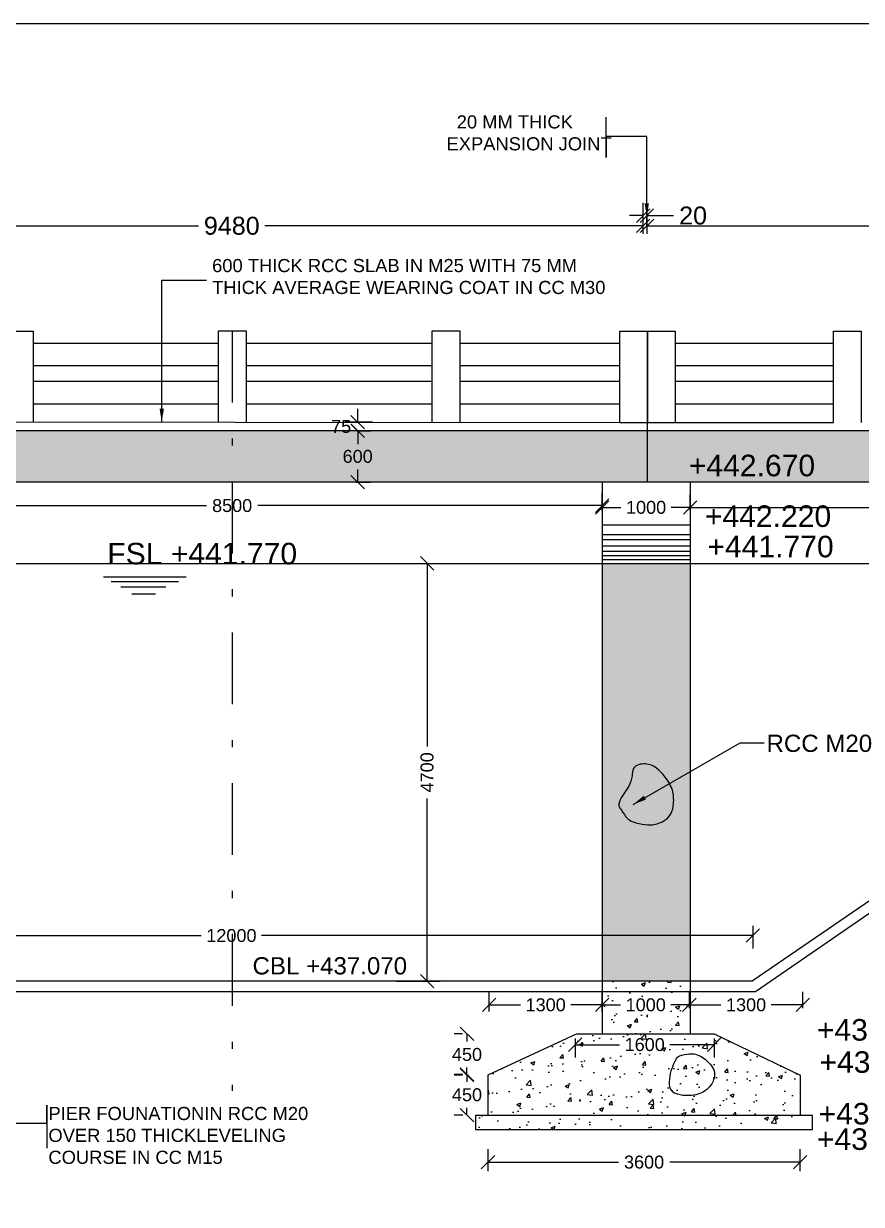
# Model space of a CAD drawing. Header units: inches. Extents: x 214 to 450, y 289 to 479.
# Drawn here: x 248.35 to 260.02, y 340.27 to 356.72 of the extents above; entities that cross this region are included whole.
import ezdxf

# ---------------------------------------------------------------- set-up
doc = ezdxf.new("R2010")
doc.units = ezdxf.units.IN
doc.header["$MEASUREMENT"] = 0
doc.linetypes.add('DASHDOT', pattern=[1, 0.5, -0.25, 0, -0.25])
for name, color, linetype in [('DIMENSION', 255, 'Continuous'), ('DRAWING', 2, 'Continuous'), ('HATCH', 7, 'Continuous'), ('TEXT', 255, 'Continuous')]:
    doc.layers.add(name, color=color, linetype=linetype)
doc.styles.get("Standard").update_dxf_attribs({"font": 'arial.ttf'})
doc.dimstyles.get("Standard").update_dxf_attribs({"dimtxt": 0.18, "dimasz": 0.1875, "dimexe": 0.18, "dimexo": 0.0625, "dimgap": 0.09, "dimtad": 0, "dimtih": 1, "dimtoh": 1, "dimdec": 4, "dimzin": 0, "dimdsep": 46, "dimtxsty": 'Standard', "dimcen": 0.09, "dimadec": 0, "dimazin": 0, "dimtfac": 1, "dimtdec": 4, "dimtofl": 0, "dimtmove": 0, "dimatfit": 3, "dimfxl": 1, "dimtolj": 1, "dimtzin": 0, "dimarcsym": 0})
pattern_1 = [(50, (0, 0), (0.57380815, -0.0502017), [0.06, -0.66]), (355, (0, 0), (-0.1110011, 0.6017537), [0.048, -0.528]), (100.4514, (0.0478, -0.0042), (0.4628075, 0.5515516), [0.05099215, -0.5609137]), (46.1842, (0, 0.16), (0.8537928, -0.1324152), [0.09, -0.99]), (96.6356, (0.07115, 0.149), (0.7477302, 0.7792943), [0.0764882, -0.8413704]), (351.1842, (0, 0.16), (0.7477296, 0.7792949), [0.072, -0.792]), (21, (0.08, 0.12), (0.47752564, -0.3220951), [0.06, -0.66]), (326, (0.08, 0.12), (0.1946523, 0.58012), [0.048, -0.528]), (71.4514, (0.1198, 0.09316), (0.6721781, 0.2580244), [0.05099215, -0.5609137]), (37.5, (0, 0), (0.00972788, 0.26631508), [0, -0.5216, 0, -0.536, 0, -0.53]), (7.5, (0, 0), (0.21045563, 0.31552937), [0, -0.3056, 0, -0.5096, 0, -0.202]), (327.5, (-0.1784, 0), (0.42705795, -0.0180439), [0, -0.2, 0, -0.624, 0, -0.828]), (317.5, (-0.2584, 0), (0.46654894, 0.080084), [0, -0.26, 0, -0.4144, 0, -0.588])]

# ---------------------------------------------------------------- blocks, each defined once
blk = doc.blocks.new('_Oblique')
at = {"color": 0, "linetype": 'ByBlock', "lineweight": -2}
blk.add_line((-0.5, -0.5), (0.5, 0.5), dxfattribs=at)
blk = doc.blocks.new('*D73')
at = {"layer": 'Defpoints', "color": 0, "ltscale": 0.02, "transparency": 16777216}
for p in [(259.172, 340.862), (254.823, 340.674), (259.172, 340.674)]:
    blk.add_point(p, dxfattribs=at)
at = {"layer": 'DIMENSION', "color": 0, "lineweight": -2, "ltscale": 0.02, "transparency": 16777216}
for p, q in [((254.823, 340.736), (254.823, 341.042)), ((259.172, 340.736), (259.172, 341.042)), ((254.823, 340.862), (256.639, 340.862)), ((259.172, 340.862), (257.356, 340.862))]:
    blk.add_line(p, q, dxfattribs=at)
at = {"layer": 'DIMENSION', "color": 0, "lineweight": -2, "ltscale": 0.02, "transparency": 16777216, "xscale": 0.1875, "yscale": 0.1875, "zscale": 0.1875, "rotation": 180}
blk.add_blockref('_Oblique', (254.823, 340.862), dxfattribs=at)
at = {"layer": 'DIMENSION', "color": 0, "lineweight": -2, "ltscale": 0.02, "transparency": 16777216, "xscale": 0.1875, "yscale": 0.1875, "zscale": 0.1875}
blk.add_blockref('_Oblique', (259.172, 340.862), dxfattribs=at)
at = {"layer": 'DIMENSION', "color": 0, "ltscale": 0.02, "transparency": 16777216, "insert": (256.997, 340.862), "char_height": 0.18, "attachment_point": 5}
blk.add_mtext('\\A1;3600', dxfattribs=at)
blk = doc.blocks.new('*D75')
at = {"layer": 'Defpoints', "color": 0, "ltscale": 0.02, "transparency": 16777216}
for p in [(256.038, 342.648), (257.974, 342.648), (257.974, 342.498)]:
    blk.add_point(p, dxfattribs=at)
at = {"layer": 'DIMENSION', "color": 0, "lineweight": -2, "ltscale": 0.02, "transparency": 16777216}
for p, q in [((256.038, 342.585), (256.038, 342.318)), ((256.038, 342.498), (256.656, 342.498)), ((257.974, 342.498), (257.356, 342.498)), ((257.974, 342.585), (257.974, 342.318))]:
    blk.add_line(p, q, dxfattribs=at)
at = {"layer": 'DIMENSION', "color": 0, "lineweight": -2, "ltscale": 0.02, "transparency": 16777216, "xscale": 0.1875, "yscale": 0.1875, "zscale": 0.1875, "rotation": 180}
blk.add_blockref('_Oblique', (256.038, 342.498), dxfattribs=at)
at = {"layer": 'DIMENSION', "color": 0, "lineweight": -2, "ltscale": 0.02, "transparency": 16777216, "xscale": 0.1875, "yscale": 0.1875, "zscale": 0.1875}
blk.add_blockref('_Oblique', (257.974, 342.498), dxfattribs=at)
at = {"layer": 'DIMENSION', "color": 0, "ltscale": 0.02, "transparency": 16777216, "insert": (257.006, 342.498), "char_height": 0.18, "attachment_point": 5}
blk.add_mtext('\\A1;1600', dxfattribs=at)
blk = doc.blocks.new('*D81')
at = {"layer": 'Defpoints', "color": 0, "ltscale": 0.02, "transparency": 16777216}
for p in [(243.985, 344.217), (258.512, 344.217), (258.512, 344.017)]:
    blk.add_point(p, dxfattribs=at)
at = {"layer": 'DIMENSION', "color": 0, "lineweight": -2, "ltscale": 0.02, "transparency": 16777216}
for p, q in [((243.985, 344.155), (243.985, 343.837)), ((258.512, 344.155), (258.512, 343.837)), ((243.985, 344.017), (250.828, 344.017)), ((258.512, 344.017), (251.668, 344.017))]:
    blk.add_line(p, q, dxfattribs=at)
at = {"layer": 'DIMENSION', "color": 0, "lineweight": -2, "ltscale": 0.02, "transparency": 16777216, "xscale": 0.1875, "yscale": 0.1875, "zscale": 0.1875, "rotation": 180}
blk.add_blockref('_Oblique', (243.985, 344.017), dxfattribs=at)
at = {"layer": 'DIMENSION', "color": 0, "lineweight": -2, "ltscale": 0.02, "transparency": 16777216, "xscale": 0.1875, "yscale": 0.1875, "zscale": 0.1875}
blk.add_blockref('_Oblique', (258.512, 344.017), dxfattribs=at)
at = {"layer": 'DIMENSION', "color": 0, "ltscale": 0.02, "transparency": 16777216, "insert": (251.248, 344.017), "char_height": 0.18, "attachment_point": 5}
blk.add_mtext('\\A1;12000', dxfattribs=at)
blk = doc.blocks.new('*D82')
at = {"layer": 'Defpoints', "color": 0, "ltscale": 0.02, "transparency": 16777216}
for p in [(253.487, 349.2), (253.487, 343.381), (253.974, 343.381)]:
    blk.add_point(p, dxfattribs=at)
at = {"layer": 'DIMENSION', "color": 0, "lineweight": -2, "ltscale": 0.02, "transparency": 16777216}
for p, q in [((253.55, 349.2), (254.154, 349.2)), ((253.974, 349.2), (253.974, 346.652)), ((253.974, 343.381), (253.974, 345.928)), ((253.55, 343.381), (254.154, 343.381))]:
    blk.add_line(p, q, dxfattribs=at)
at = {"layer": 'DIMENSION', "color": 0, "lineweight": -2, "ltscale": 0.02, "transparency": 16777216, "xscale": 0.1875, "yscale": 0.1875, "zscale": 0.1875}
for p, rotation in [((253.974, 349.2), 90), ((253.974, 343.381), 270)]:
    blk.add_blockref('_Oblique', p, dxfattribs=dict(at, rotation=rotation))
at = {"layer": 'DIMENSION', "color": 0, "ltscale": 0.02, "transparency": 16777216, "insert": (253.974, 346.29), "char_height": 0.18, "attachment_point": 5, "rotation": 90}
blk.add_mtext('\\A1;4700', dxfattribs=at)
blk = doc.blocks.new('*D83')
at = {"layer": 'Defpoints', "color": 0, "ltscale": 0.02, "transparency": 16777216}
for p in [(259.208, 343.052), (257.628, 342.942), (259.208, 342.942)]:
    blk.add_point(p, dxfattribs=at)
at = {"layer": 'DIMENSION', "color": 0, "lineweight": -2, "ltscale": 0.02, "transparency": 16777216}
for p, q in [((257.628, 343.005), (257.628, 343.232)), ((259.208, 343.005), (259.208, 343.232)), ((257.628, 343.052), (258.068, 343.052)), ((259.208, 343.052), (258.768, 343.052))]:
    blk.add_line(p, q, dxfattribs=at)
at = {"layer": 'DIMENSION', "color": 0, "lineweight": -2, "ltscale": 0.02, "transparency": 16777216, "xscale": 0.1875, "yscale": 0.1875, "zscale": 0.1875, "rotation": 180}
blk.add_blockref('_Oblique', (257.628, 343.052), dxfattribs=at)
at = {"layer": 'DIMENSION', "color": 0, "lineweight": -2, "ltscale": 0.02, "transparency": 16777216, "xscale": 0.1875, "yscale": 0.1875, "zscale": 0.1875}
blk.add_blockref('_Oblique', (259.208, 343.052), dxfattribs=at)
at = {"layer": 'DIMENSION', "color": 0, "ltscale": 0.02, "transparency": 16777216, "insert": (258.418, 343.052), "char_height": 0.18, "attachment_point": 5}
blk.add_mtext('\\A1;1300', dxfattribs=at)
blk = doc.blocks.new('*D84')
at = {"layer": 'Defpoints', "color": 0, "ltscale": 0.02, "transparency": 16777216}
for p in [(256.413, 343.052), (256.413, 342.949), (257.628, 342.949)]:
    blk.add_point(p, dxfattribs=at)
at = {"layer": 'DIMENSION', "color": 0, "lineweight": -2, "ltscale": 0.02, "transparency": 16777216}
for p, q in [((256.413, 343.011), (256.413, 343.232)), ((257.628, 343.011), (257.628, 343.232)), ((256.413, 343.052), (256.67, 343.052)), ((257.628, 343.052), (257.37, 343.052))]:
    blk.add_line(p, q, dxfattribs=at)
at = {"layer": 'DIMENSION', "color": 0, "lineweight": -2, "ltscale": 0.02, "transparency": 16777216, "xscale": 0.1875, "yscale": 0.1875, "zscale": 0.1875, "rotation": 180}
blk.add_blockref('_Oblique', (256.413, 343.052), dxfattribs=at)
at = {"layer": 'DIMENSION', "color": 0, "lineweight": -2, "ltscale": 0.02, "transparency": 16777216, "xscale": 0.1875, "yscale": 0.1875, "zscale": 0.1875}
blk.add_blockref('_Oblique', (257.628, 343.052), dxfattribs=at)
at = {"layer": 'DIMENSION', "color": 0, "ltscale": 0.02, "transparency": 16777216, "insert": (257.02, 343.052), "char_height": 0.18, "attachment_point": 5}
blk.add_mtext('\\A1;1000', dxfattribs=at)
blk = doc.blocks.new('*D85')
at = {"layer": 'Defpoints', "color": 0, "ltscale": 0.02, "transparency": 16777216}
for p in [(254.838, 343.052), (254.838, 342.897), (256.413, 342.897)]:
    blk.add_point(p, dxfattribs=at)
at = {"layer": 'DIMENSION', "color": 0, "lineweight": -2, "ltscale": 0.02, "transparency": 16777216}
for p, q in [((254.838, 342.959), (254.838, 343.232)), ((256.413, 342.959), (256.413, 343.232)), ((254.838, 343.052), (255.276, 343.052)), ((256.413, 343.052), (255.976, 343.052))]:
    blk.add_line(p, q, dxfattribs=at)
at = {"layer": 'DIMENSION', "color": 0, "lineweight": -2, "ltscale": 0.02, "transparency": 16777216, "xscale": 0.1875, "yscale": 0.1875, "zscale": 0.1875, "rotation": 180}
blk.add_blockref('_Oblique', (254.838, 343.052), dxfattribs=at)
at = {"layer": 'DIMENSION', "color": 0, "lineweight": -2, "ltscale": 0.02, "transparency": 16777216, "xscale": 0.1875, "yscale": 0.1875, "zscale": 0.1875}
blk.add_blockref('_Oblique', (256.413, 343.052), dxfattribs=at)
at = {"layer": 'DIMENSION', "color": 0, "ltscale": 0.02, "transparency": 16777216, "insert": (255.626, 343.052), "char_height": 0.18, "attachment_point": 5}
blk.add_mtext('\\A1;1300', dxfattribs=at)
blk = doc.blocks.new('*D92')
at = {"layer": 'Defpoints', "color": 0, "ltscale": 0.02, "transparency": 16777216}
for p in [(257.638, 350.336), (267.919, 350.168), (267.919, 349.979)]:
    blk.add_point(p, dxfattribs=at)
at = {"layer": 'DIMENSION', "color": 0, "lineweight": -2, "ltscale": 0.02, "transparency": 16777216}
for p, q in [((257.638, 350.273), (257.638, 349.799)), ((267.919, 350.105), (267.919, 349.799)), ((257.638, 349.979), (262.315, 349.979)), ((267.919, 349.979), (263.241, 349.979))]:
    blk.add_line(p, q, dxfattribs=at)
at = {"layer": 'DIMENSION', "color": 0, "lineweight": -2, "ltscale": 0.02, "transparency": 16777216, "xscale": 0.1875, "yscale": 0.1875, "zscale": 0.1875, "rotation": 180}
blk.add_blockref('_Oblique', (257.638, 349.979), dxfattribs=at)
at = {"layer": 'DIMENSION', "color": 0, "lineweight": -2, "ltscale": 0.02, "transparency": 16777216, "xscale": 0.1875, "yscale": 0.1875, "zscale": 0.1875}
blk.add_blockref('_Oblique', (267.919, 349.979), dxfattribs=at)
at = {"layer": 'DIMENSION', "color": 0, "ltscale": 0.02, "transparency": 16777216, "insert": (262.778, 349.979), "char_height": 0.25, "attachment_point": 5}
blk.add_mtext('\\A1;8500', dxfattribs=at)
blk = doc.blocks.new('*D93')
at = {"layer": 'Defpoints', "color": 0, "ltscale": 0.02, "transparency": 16777216}
for p in [(256.413, 349.979), (256.413, 349.876), (257.638, 349.876)]:
    blk.add_point(p, dxfattribs=at)
at = {"layer": 'DIMENSION', "color": 0, "lineweight": -2, "ltscale": 0.02, "transparency": 16777216}
for p, q in [((256.413, 349.938), (256.413, 350.159)), ((257.638, 349.938), (257.638, 350.159)), ((256.413, 349.979), (256.675, 349.979)), ((257.638, 349.979), (257.375, 349.979))]:
    blk.add_line(p, q, dxfattribs=at)
at = {"layer": 'DIMENSION', "color": 0, "lineweight": -2, "ltscale": 0.02, "transparency": 16777216, "xscale": 0.1875, "yscale": 0.1875, "zscale": 0.1875, "rotation": 180}
blk.add_blockref('_Oblique', (256.413, 349.979), dxfattribs=at)
at = {"layer": 'DIMENSION', "color": 0, "lineweight": -2, "ltscale": 0.02, "transparency": 16777216, "xscale": 0.1875, "yscale": 0.1875, "zscale": 0.1875}
blk.add_blockref('_Oblique', (257.638, 349.979), dxfattribs=at)
at = {"layer": 'DIMENSION', "color": 0, "ltscale": 0.02, "transparency": 16777216, "insert": (257.025, 349.979), "char_height": 0.18, "attachment_point": 5}
blk.add_mtext('\\A1;1000', dxfattribs=at)
blk = doc.blocks.new('*D109')
at = {"layer": 'Defpoints', "color": 0, "ltscale": 0.02, "transparency": 16777216}
for p in [(257.038, 353.901), (257.038, 353.727), (268.498, 353.727)]:
    blk.add_point(p, dxfattribs=at)
at = {"layer": 'DIMENSION', "color": 0, "lineweight": -2, "ltscale": 0.02, "transparency": 16777216}
for p, q in [((257.038, 353.79), (257.038, 354.081)), ((268.498, 353.79), (268.498, 354.081)), ((257.038, 353.901), (262.305, 353.901)), ((268.498, 353.901), (263.231, 353.901))]:
    blk.add_line(p, q, dxfattribs=at)
at = {"layer": 'DIMENSION', "color": 0, "lineweight": -2, "ltscale": 0.02, "transparency": 16777216, "xscale": 0.1875, "yscale": 0.1875, "zscale": 0.1875, "rotation": 180}
blk.add_blockref('_Oblique', (257.038, 353.901), dxfattribs=at)
at = {"layer": 'DIMENSION', "color": 0, "lineweight": -2, "ltscale": 0.02, "transparency": 16777216, "xscale": 0.1875, "yscale": 0.1875, "zscale": 0.1875}
blk.add_blockref('_Oblique', (268.498, 353.901), dxfattribs=at)
at = {"layer": 'DIMENSION', "color": 0, "ltscale": 0.02, "transparency": 16777216, "insert": (262.768, 353.901), "char_height": 0.25, "attachment_point": 5}
blk.add_mtext('\\A1;9480', dxfattribs=at)
blk = doc.blocks.new('*D110')
at = {"layer": 'Defpoints', "color": 0, "ltscale": 0.02, "transparency": 16777216}
for p in [(256.983, 354.042), (256.983, 353.84), (257.034, 353.84)]:
    blk.add_point(p, dxfattribs=at)
at = {"layer": 'DIMENSION', "color": 0, "lineweight": -2, "ltscale": 0.02, "transparency": 16777216}
for p, q in [((256.983, 353.903), (256.983, 354.222)), ((257.034, 353.903), (257.034, 354.222)), ((256.983, 354.042), (256.795, 354.042)), ((257.034, 354.042), (257.409, 354.042))]:
    blk.add_line(p, q, dxfattribs=at)
at = {"layer": 'DIMENSION', "color": 0, "lineweight": -2, "ltscale": 0.02, "transparency": 16777216, "xscale": 0.1875, "yscale": 0.1875, "zscale": 0.1875}
blk.add_blockref('_Oblique', (256.983, 354.042), dxfattribs=at)
at = {"layer": 'DIMENSION', "color": 0, "lineweight": -2, "ltscale": 0.02, "transparency": 16777216, "xscale": 0.1875, "yscale": 0.1875, "zscale": 0.1875, "rotation": 180}
blk.add_blockref('_Oblique', (257.034, 354.042), dxfattribs=at)
at = {"layer": 'DIMENSION', "color": 0, "ltscale": 0.02, "transparency": 16777216, "insert": (257.68, 354.042), "char_height": 0.25, "attachment_point": 5}
blk.add_mtext('\\A1;20', dxfattribs=at)
blk = doc.blocks.new('*D111')
at = {"layer": 'Defpoints', "color": 0, "ltscale": 0.02, "transparency": 16777216}
for p in [(245.523, 353.9), (245.523, 353.726), (256.983, 353.726)]:
    blk.add_point(p, dxfattribs=at)
at = {"layer": 'DIMENSION', "color": 0, "lineweight": -2, "ltscale": 0.02, "transparency": 16777216}
for p, q in [((245.523, 353.789), (245.523, 354.08)), ((256.983, 353.789), (256.983, 354.08)), ((245.523, 353.9), (250.79, 353.9)), ((256.983, 353.9), (251.715, 353.9))]:
    blk.add_line(p, q, dxfattribs=at)
at = {"layer": 'DIMENSION', "color": 0, "lineweight": -2, "ltscale": 0.02, "transparency": 16777216, "xscale": 0.1875, "yscale": 0.1875, "zscale": 0.1875, "rotation": 180}
blk.add_blockref('_Oblique', (245.523, 353.9), dxfattribs=at)
at = {"layer": 'DIMENSION', "color": 0, "lineweight": -2, "ltscale": 0.02, "transparency": 16777216, "xscale": 0.1875, "yscale": 0.1875, "zscale": 0.1875}
blk.add_blockref('_Oblique', (256.983, 353.9), dxfattribs=at)
at = {"layer": 'DIMENSION', "color": 0, "ltscale": 0.02, "transparency": 16777216, "insert": (251.253, 353.9), "char_height": 0.25, "attachment_point": 5}
blk.add_mtext('\\A1;9480', dxfattribs=at)
blk = doc.blocks.new('*D121')
at = {"layer": 'Defpoints', "color": 0, "ltscale": 0.02, "transparency": 16777216}
for p in [(246.103, 350.003), (256.413, 350.004), (256.413, 350.004)]:
    blk.add_point(p, dxfattribs=at)
at = {"layer": 'DIMENSION', "color": 0, "lineweight": -2, "ltscale": 0.02, "transparency": 16777216}
for p, q in [((246.103, 350.065), (246.103, 350.184)), ((256.413, 350.066), (256.413, 350.184)), ((246.103, 350.004), (250.9, 350.004)), ((256.413, 350.004), (251.617, 350.004))]:
    blk.add_line(p, q, dxfattribs=at)
at = {"layer": 'DIMENSION', "color": 0, "lineweight": -2, "ltscale": 0.02, "transparency": 16777216, "xscale": 0.1875, "yscale": 0.1875, "zscale": 0.1875, "rotation": 180}
blk.add_blockref('_Oblique', (246.103, 350.004), dxfattribs=at)
at = {"layer": 'DIMENSION', "color": 0, "lineweight": -2, "ltscale": 0.02, "transparency": 16777216, "xscale": 0.1875, "yscale": 0.1875, "zscale": 0.1875}
blk.add_blockref('_Oblique', (256.413, 350.004), dxfattribs=at)
at = {"layer": 'DIMENSION', "color": 0, "ltscale": 0.02, "transparency": 16777216, "insert": (251.258, 350.004), "char_height": 0.18, "attachment_point": 5}
blk.add_mtext('\\A1;8500', dxfattribs=at)
blk = doc.blocks.new('*D122')
at = {"layer": 'Defpoints', "color": 0, "ltscale": 0.02, "transparency": 16777216}
for p in [(252.931, 351.046), (252.929, 350.332), (253.007, 350.332)]:
    blk.add_point(p, dxfattribs=at)
at = {"layer": 'DIMENSION', "color": 0, "lineweight": -2, "ltscale": 0.02, "transparency": 16777216}
for p, q in [((252.993, 351.046), (253.188, 351.045)), ((253.008, 351.046), (253.008, 350.871)), ((253.007, 350.332), (253.007, 350.507)), ((252.992, 350.332), (253.187, 350.332))]:
    blk.add_line(p, q, dxfattribs=at)
at = {"layer": 'DIMENSION', "color": 0, "lineweight": -2, "ltscale": 0.02, "transparency": 16777216, "xscale": 0.1875, "yscale": 0.1875, "zscale": 0.1875}
for p, rotation in [((253.008, 351.046), 89.8962751650483), ((253.007, 350.332), 269.8962751650483)]:
    blk.add_blockref('_Oblique', p, dxfattribs=dict(at, rotation=rotation))
at = {"layer": 'DIMENSION', "color": 0, "ltscale": 0.02, "transparency": 16777216, "insert": (253.007, 350.689), "char_height": 0.18, "attachment_point": 5}
blk.add_mtext('\\A1;600', dxfattribs=at)
blk = doc.blocks.new('*D129')
at = {"layer": 'Defpoints', "color": 0, "ltscale": 0.02, "transparency": 16777216}
for p in [(254.53, 342.083), (254.533, 342.083), (254.533, 341.517)]:
    blk.add_point(p, dxfattribs=at)
at = {"layer": 'DIMENSION', "color": 0, "lineweight": -2, "ltscale": 0.02, "transparency": 16777216}
for p, q in [((254.47, 342.083), (254.35, 342.083)), ((254.53, 342.083), (254.53, 341.982)), ((254.47, 341.517), (254.35, 341.517)), ((254.53, 341.517), (254.53, 341.618))]:
    blk.add_line(p, q, dxfattribs=at)
at = {"layer": 'DIMENSION', "color": 0, "lineweight": -2, "ltscale": 0.02, "transparency": 16777216, "xscale": 0.1875, "yscale": 0.1875, "zscale": 0.1875}
for p, rotation in [((254.53, 342.083), 90), ((254.53, 341.517), 270)]:
    blk.add_blockref('_Oblique', p, dxfattribs=dict(at, rotation=rotation))
at = {"layer": 'DIMENSION', "color": 0, "ltscale": 0.02, "transparency": 16777216, "insert": (254.53, 341.8), "char_height": 0.18, "attachment_point": 5}
blk.add_mtext('\\A1;450', dxfattribs=at)
blk = doc.blocks.new('*D130')
at = {"layer": 'Defpoints', "color": 0, "ltscale": 0.02, "transparency": 16777216}
for p in [(254.53, 342.649), (254.531, 342.649), (254.531, 342.074)]:
    blk.add_point(p, dxfattribs=at)
at = {"layer": 'DIMENSION', "color": 0, "lineweight": -2, "ltscale": 0.02, "transparency": 16777216}
for p, q in [((254.469, 342.649), (254.35, 342.649)), ((254.53, 342.649), (254.53, 342.543)), ((254.53, 342.074), (254.53, 342.18)), ((254.469, 342.074), (254.35, 342.074))]:
    blk.add_line(p, q, dxfattribs=at)
at = {"layer": 'DIMENSION', "color": 0, "lineweight": -2, "ltscale": 0.02, "transparency": 16777216, "xscale": 0.1875, "yscale": 0.1875, "zscale": 0.1875}
for p, rotation in [((254.53, 342.649), 90), ((254.53, 342.074), 270)]:
    blk.add_blockref('_Oblique', p, dxfattribs=dict(at, rotation=rotation))
at = {"layer": 'DIMENSION', "color": 0, "ltscale": 0.02, "transparency": 16777216, "insert": (254.53, 342.361), "char_height": 0.18, "attachment_point": 5}
blk.add_mtext('\\A1;450', dxfattribs=at)

msp = doc.modelspace()

# ---------------------------------------------------------------- hatches: boundary and pattern name
at = {"layer": 'HATCH', "ltscale": 0.02}
h = msp.add_hatch(dxfattribs=at)
h.set_pattern_fill('AR-CONC', color=256, scale=0.08, style=0)
h.set_pattern_definition(pattern_1)
h.paths.add_polyline_path([(251.25944, 351.04572), (234.03283, 351.04572), (234.03283, 350.33537), (234.63396, 350.33537), (251.25944, 350.33567)])
h = msp.add_hatch(dxfattribs=at)
h.set_pattern_fill('AR-CONC', color=256, scale=0.08, style=0)
h.set_pattern_definition(pattern_1)
h.paths.add_polyline_path([(268.48034, 351.04572), (251.25944, 351.04572), (251.25944, 350.33567), (267.87996, 350.33597), (268.48034, 350.33597)])
h = msp.add_hatch(dxfattribs=at)
h.set_pattern_fill('AR-CONC', color=256, scale=0.08, style=0)
h.set_pattern_definition(pattern_1)
h.paths.add_polyline_path([(257.6377, 349.19957), (256.41312, 349.19957), (256.41312, 343.3805), (257.6377, 343.3805)])
h.paths.add_polyline_path([(246.10317, 349.19957), (244.88864, 349.19957), (244.88864, 343.3805), (246.10317, 343.3805)])
h.paths.add_polyline_path([(246.10317, 343.3805), (244.88864, 343.3805), (244.88864, 343.24052), (246.10317, 343.24052)])
h.paths.add_polyline_path([(246.10317, 343.24052), (244.88864, 343.24052), (244.88864, 342.62537), (246.10317, 342.62537)])
h.paths.add_polyline_path([(246.45858, 342.62537), (246.11322, 342.62537), (244.88864, 342.62537), (244.52221, 342.62537), (243.31801, 342.10055), (243.31801, 341.49582), (247.68111, 341.49582), (247.68111, 342.04713)])
h = msp.add_hatch(dxfattribs=at)
h.set_pattern_fill('AR-CONC', color=256, scale=0.08, style=0)
h.set_pattern_definition(pattern_1)
h.paths.add_polyline_path([(259.3427, 341.51289), (259.17166, 341.51289), (254.8226, 341.51289), (254.64613, 341.51289), (254.64613, 341.318), (259.3427, 341.318)])
h.paths.add_polyline_path([(259.17166, 342.07207), (257.97408, 342.64785), (256.05777, 342.64785), (254.8226, 342.07867), (254.8226, 341.51289), (259.17166, 341.51289)])
h.paths.add_polyline_path([(257.6377, 343.24052), (256.41312, 343.24052), (256.41312, 342.64785), (257.6377, 342.64785)])
h.paths.add_polyline_path([(257.6377, 343.3805), (256.41312, 343.3805), (256.41312, 343.24052), (257.6377, 343.24052)])

# ---------------------------------------------------------------- linework, layer by layer
at = {"layer": 'DIMENSION', "ltscale": 0.02}
for p, q in [((253.00711, 351.16596), (253.00711, 351.35346)), ((253.21419, 351.16596), (252.82711, 351.16596)), ((253.21419, 351.04572), (252.82711, 351.04572)), ((253.00711, 351.04572), (253.00711, 350.85822))]:
    msp.add_line(p, q, dxfattribs=at)
msp.add_lwpolyline([(256.46873, 355.14631), (256.46873, 354.85151), (256.46873, 355.41342)], dxfattribs=at)
at = {"layer": 'DRAWING', "ltscale": 0.02}
msp.add_lwpolyline([(310.47228, 289.32157), (214.2227, 289.32157), (214.2227, 356.71607), (310.47228, 356.71607)], close=True, dxfattribs=at)
for points in [[(269.08814, 351.04572), (234.03283, 351.04572), (234.03283, 352.43742)], [(245.50945, 351.16295), (248.10078, 351.16295), (248.10078, 352.43114), (248.48463, 352.43114), (248.48463, 351.16163)], [(245.93697, 351.17119), (256.66105, 351.16295), (256.66105, 352.43114), (257.0449, 352.43114), (257.0449, 351.16295)], [(251.06751, 351.16496), (251.06751, 352.43938), (251.45136, 352.43938), (251.45136, 351.16467)], [(254.04424, 351.16496), (254.04424, 352.43938), (254.4281, 352.43938), (254.4281, 351.16467)], [(256.66105, 351.16295), (259.63622, 351.16295), (259.63622, 352.43114), (260.02008, 352.43114), (260.02008, 351.16163)], [(257.0449, 350.33577), (257.0449, 352.43114), (257.42876, 352.43114), (257.42876, 351.16163)], [(248.48463, 352.26744), (251.06751, 352.26744)], [(251.45136, 352.26744), (254.04424, 352.26744)], [(254.4281, 352.26744), (256.66105, 352.26744)], [(257.42876, 352.26744), (259.63622, 352.26744)], [(248.48463, 351.95337), (251.06751, 351.95337)], [(251.45136, 351.95337), (254.04424, 351.95337)], [(254.4281, 351.95337), (256.66105, 351.95337)], [(257.42876, 351.95337), (259.63622, 351.95337)], [(248.48463, 351.73513), (251.06751, 351.73513)], [(251.45136, 351.73513), (254.04424, 351.73513)], [(254.43068, 351.73513), (256.66105, 351.73513)], [(257.42876, 351.73513), (259.63622, 351.73513)], [(248.48463, 351.42106), (251.06751, 351.42106)], [(251.45136, 351.42106), (254.04424, 351.42106)], [(254.4281, 351.42106), (256.66105, 351.42106)], [(257.42876, 351.42106), (259.63622, 351.42106)], [(234.63396, 350.33537), (267.87996, 350.33597)], [(256.41312, 350.33576), (256.41312, 342.64785)], [(257.6377, 350.33576), (257.6377, 342.64785)], [(234.74775, 349.55806), (243.96786, 343.24052), (258.54784, 343.24052), (267.56278, 349.44053), (267.62085, 349.62207), (258.50424, 343.3805), (243.96759, 343.3805), (235.49012, 349.19957), (234.69205, 349.732), (234.74775, 349.55806)], [(256.41312, 349.73836), (257.6377, 349.73836)], [(256.41312, 349.60059), (257.6377, 349.60059)], [(256.41312, 349.53435), (257.6377, 349.53435)], [(256.41312, 349.44529), (257.6377, 349.44529)], [(256.41312, 349.36988), (257.6377, 349.36988)], [(256.41312, 349.30756), (257.6377, 349.30756)], [(256.41312, 349.2517), (257.6377, 349.2517)], [(235.49012, 349.19957), (267.00374, 349.19957)], [(256.42318, 349.19957), (257.6377, 349.19957)], [(249.46618, 349.01313), (250.61927, 349.01313)], [(249.57184, 348.94709), (250.5112, 348.94709)], [(249.70925, 348.87226), (250.33632, 348.87226)], [(249.85914, 348.77498), (250.18892, 348.77498)], [(256.05777, 342.64785), (257.97408, 342.64785), (259.17166, 342.07207), (259.17166, 341.51289), (254.8226, 341.51289), (254.8226, 342.07867), (256.05777, 342.64785)], [(254.8226, 341.51289), (254.64613, 341.51289), (254.64613, 341.318), (259.3427, 341.318), (259.3427, 341.51289), (259.17166, 341.51289)]]:
    msp.add_lwpolyline(points, dxfattribs=at)
at = {"layer": 'DRAWING', "linetype": 'DASHDOT', "ltscale": 2}
msp.add_lwpolyline([(251.25944, 352.43938), (251.25944, 341.85545)], dxfattribs=at)
at = {"layer": 'DRAWING', "ltscale": 0.02}
for points in [[(256.78653, 346.0971), (256.8303, 346.24337), (256.84945, 346.34449), (257.01632, 346.40735), (257.28989, 346.22424), (257.39111, 346.04112), (257.40753, 345.858), (257.36923, 345.71315), (257.27074, 345.61476), (257.08472, 345.55737), (256.92878, 345.5765), (256.76464, 345.64756), (256.68257, 345.76235), (256.64701, 345.82247), (256.67984, 345.93453), (256.71266, 345.98919), (256.78653, 346.0971)], [(257.37316, 342.13543), (257.38191, 341.85858), (257.65611, 341.79155), (257.86905, 341.87315), (257.93906, 341.95183), (257.97698, 342.11211), (257.86613, 342.27822), (257.69111, 342.36856), (257.59777, 342.36565), (257.46067, 342.32194), (257.41983, 342.24908), (257.37316, 342.13543)]]:
    msp.add_spline(points, degree=3, dxfattribs=at)
at = {"layer": 'TEXT', "ltscale": 0.02}
msp.add_lwpolyline([(247.51004, 341.40473), (248.67529, 341.40473), (248.67529, 341.65686), (248.67529, 341.056)], dxfattribs=at)

# ---------------------------------------------------------------- block references
at = {"layer": 'DIMENSION', "ltscale": 0.02, "xscale": 0.1875, "yscale": 0.1875, "zscale": 0.1875}
for p, rotation in [((253.00711, 351.16596), 270), ((253.00711, 351.04572), 90)]:
    msp.add_blockref('_Oblique', p, dxfattribs=dict(at, rotation=rotation))

# ---------------------------------------------------------------- texts
at = {"layer": 'DIMENSION', "ltscale": 0.02, "insert": (252.77614, 351.10584), "char_height": 0.18, "attachment_point": 5}
msp.add_mtext('\\A1;75', dxfattribs=at)
at = {"layer": 'TEXT'}
for s, height, p in [('+442.670', 0.3, (257.6201, 350.41267)), ('+442.220', 0.3, (257.84371, 349.70735)), ('+441.770', 0.3, (257.87901, 349.28415)), ('FSL +441.770', 0.3, (249.519, 349.18592)), ('RCC M20', 0.24, (258.70287, 346.57426)), ('CBL +437.070', 0.24, (251.5424, 343.47598)), ('+436.470', 0.3, (259.40452, 342.55454)), ('+436.020', 0.3, (259.43996, 342.10624)), ('+435.570', 0.3, (259.42814, 341.38659)), ('+435.420', 0.3, (259.40452, 341.03267))]:
    msp.add_text(s, height=height, dxfattribs=at).set_placement(p)
at = {"layer": 'TEXT', "char_height": 0.1829181, "attachment_point": 1}
for s, insert, width in [('  20 MM THICK\\PEXPANSION JOINT', (254.24495, 355.43888), 5.4509606), ('600 THICK RCC SLAB IN M25 WITH 75 MM\\PTHICK AVERAGE WEARING COAT IN CC M30', (250.97908, 353.43848), 5.4509606), ('PIER FOUNATIONIN RCC M20\\POVER 150 THICKLEVELING\\PCOURSE IN CC M15', (248.69855, 341.63117), 3.9266427)]:
    msp.add_mtext(s, dxfattribs=dict(at, insert=insert, width=width))

# ---------------------------------------------------------------- dimensions: what is measured, and where the dimension line sits
at = {"layer": 'DIMENSION', "ltscale": 0.02}
dim = msp.add_linear_dim(base=(256.98262, 354.04185), p1=(257.03388, 353.84001), p2=(256.98262, 353.84001), text='20', dimstyle='Standard', override={"dimtxt": 0.25, "dimblk1": 'Oblique', "dimblk2": 'Oblique', "dimsah": 1}, dxfattribs=at)
dim.commit()
dim.dimension.update_dxf_attribs({"geometry": '*D110', "text_midpoint": (257.67965, 354.04185), "dimtype": 160})
for base, p1, p2, text, override, picture, middle in [((245.52254, 353.89989), (256.98252, 353.72626), (245.52254, 353.72626), '9480', {"dimtxt": 0.25, "dimblk1": 'Oblique', "dimblk2": 'Oblique', "dimsah": 1}, '*D111', (251.25253, 353.89989)), ((257.0377, 353.90103), (268.49768, 353.72739), (257.0377, 353.72739), '9480', {"dimtxt": 0.25, "dimblk1": 'Oblique', "dimblk2": 'Oblique', "dimsah": 1}, '*D109', (262.76769, 353.90103)), ((267.91887, 349.97906), (257.6377, 350.33576), (267.91887, 350.16758), '8500', {"dimtxt": 0.25, "dimblk1": 'Oblique', "dimblk2": 'Oblique', "dimsah": 1}, '*D92', (262.77828, 349.97906)), ((256.41312, 350.00376), (246.10317, 350.00264), (256.41312, 350.00376), '8500', {"dimblk1": 'Oblique', "dimblk2": 'Oblique', "dimsah": 1}, '*D121', (251.25815, 350.00376)), ((258.51175, 344.01746), (243.98454, 344.21738), (258.51175, 344.21738), '12000', {"dimblk1": 'Oblique', "dimblk2": 'Oblique', "dimsah": 1}, '*D81', (251.24814, 344.01746))]:
    dim = msp.add_linear_dim(base=base, p1=p1, p2=p2, text=text, dimstyle='Standard', override=override, dxfattribs=at)
    dim.commit()
    dim.dimension.update_dxf_attribs({"geometry": picture, "text_midpoint": middle})
for p1, p2, distance, text, picture, middle in [((252.93077, 351.04572), (252.92948, 350.33239), 0.07731, '600', '*D122', (253.00744, 350.68892)), ((257.63754, 349.87595), (256.41312, 349.87595), -0.10296, '1000', '*D93', (257.02533, 349.9789)), ((256.41312, 342.89653), (254.8385, 342.89653), -0.15508, '1300', '*D85', (255.62581, 343.05161)), ((257.62765, 342.94866), (256.41312, 342.94866), -0.10296, '1000', '*D84', (257.02039, 343.05161)), ((257.62765, 342.94245), (259.20758, 342.94245), 0.10917, '1300', '*D83', (258.41761, 343.05161)), ((256.03771, 342.64785), (257.97408, 342.64785), -0.15018, '1600', '*D75', (257.00589, 342.49766)), ((254.8226, 340.67387), (259.17166, 340.67387), 0.1885, '3600', '*D73', (256.99713, 340.86237))]:
    dim = msp.add_aligned_dim(p1=p1, p2=p2, distance=distance, text=text, dimstyle='Standard', override={"dimblk1": 'Oblique', "dimblk2": 'Oblique', "dimsah": 1}, dxfattribs=at)
    dim.commit()
    dim.dimension.update_dxf_attribs({"geometry": picture, "text_midpoint": middle})
dim = msp.add_aligned_dim(p1=(253.4871, 349.19957), p2=(253.4871, 343.3805), distance=0.48681, text='4700', dimstyle='Standard', override={"dimblk1": 'Oblique', "dimblk2": 'Oblique', "dimsah": 1}, dxfattribs=at)
dim.commit()
dim.dimension.update_dxf_attribs({"geometry": '*D82', "text_midpoint": (253.97391, 346.29003), "text_rotation": 90})
for base, p1, p2, picture, middle in [((254.52962, 342.64862), (254.53105, 342.07423), (254.53105, 342.64862), '*D130', (254.52962, 342.36143)), ((254.52962, 342.08284), (254.53257, 341.51705), (254.53257, 342.08284), '*D129', (254.52962, 341.79995))]:
    dim = msp.add_linear_dim(base=base, p1=p1, p2=p2, angle=90, text='450', dimstyle='Standard', override={"dimblk1": 'Oblique', "dimblk2": 'Oblique', "dimsah": 1}, dxfattribs=at)
    dim.commit()
    dim.dimension.update_dxf_attribs({"geometry": picture, "text_midpoint": middle, "dimtype": 160})

# ---------------------------------------------------------------- leaders
for points in [[(257.03423, 354.02733), (257.03423, 355.14631), (256.46873, 355.14631)], [(250.2776, 351.16864), (250.2776, 353.14287), (250.89965, 353.14287)]]:
    msp.add_leader(points, dimstyle='Standard', override={"dimtxt": 0.25}, dxfattribs=at)
at = {"layer": 'TEXT'}
msp.add_leader([(256.84593, 345.84427), (258.33536, 346.69896), (258.6681, 346.69896)], dimstyle='Standard', override={"dimgap": 0.09, "dimtad": 0}, dxfattribs=at)

doc.saveas('drawing.dxf')
